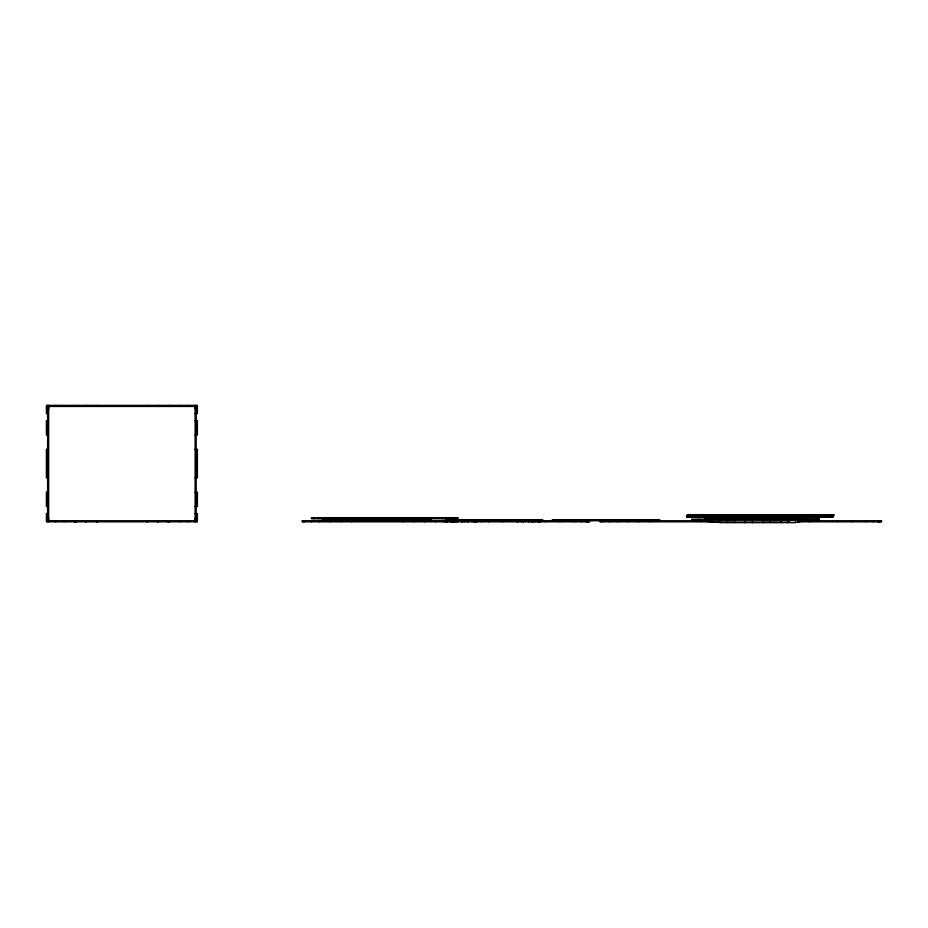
<?xml version="1.0" encoding="UTF-8"?>
<svg xmlns="http://www.w3.org/2000/svg" width="928" height="928" viewBox="0 0 928 928"><rect width="100%" height="100%" fill="white"/><g stroke="black" fill="none" stroke-linecap="round" stroke-linejoin="round"><path stroke-width="1.39" d="M799.043 521.118L801.908 520.724L799.043 521.118L799.043 520.051M795.273 522.499L805.991 520.399L805.991 519.17L691.696 519.17L691.696 520.399L720.267 522.499M816.257 519.17L819.122 518.961M797.686 521.594L819.122 520.028L819.122 518.798L704.828 518.798L704.828 520.028M833.75 514.669L802.117 515.423L687.416 514.669L687.416 515.736L719.049 516.49L802.117 516.49L833.75 515.736L833.75 514.669L687.416 514.669M833.019 515.875L833.019 516.954L801.398 517.418L686.581 516.954L686.581 515.875L833.75 515.736M195.124 407.16L196.191 407.16M47.606 407.52L48.674 407.52M195.124 407.949L196.191 407.949M47.606 408.308L48.674 408.308M47.606 409.016L48.674 409.016M195.124 409.016L196.191 409.016M195.124 413.586L197.397 413.586L197.397 406.441L46.4 406.441L46.4 413.586L47.305 413.586L47.305 406.441M195.124 420.732L197.397 420.732L197.397 435.023L195.124 435.023M195.124 449.303L197.397 449.303L197.397 477.885L195.124 477.885M195.124 492.165L197.397 492.165L197.397 506.456L195.124 506.456M195.124 513.602L197.397 513.602L197.397 520.747L46.4 520.747L46.4 513.602L47.305 513.602L47.305 520.747M686.581 516.942L833.019 516.942M47.606 518.172L48.674 518.172M195.124 518.172L196.191 518.172M195.124 518.891L196.191 518.891M47.606 519.239L48.674 519.239M195.124 519.668L196.191 519.668M719.107 519.866L733.398 519.866M761.969 519.866L776.26 519.866M790.54 519.866L799.112 519.866M811.977 519.866L819.122 519.866M47.606 520.028L48.674 520.028M806.258 520.028L811.977 520.028L811.977 518.798M691.696 520.248L698.83 520.248M705.976 520.248L720.267 520.248M734.558 520.248L763.129 520.248M777.409 520.248L791.7 520.248M798.846 520.248L805.991 520.248M701.533 520.747L302.087 520.747L302.087 521.814L589.605 521.814L589.605 520.747M803.845 520.747L881.6 520.747L881.6 521.814L798.057 521.814M714.572 521.814L600.08 521.814L600.08 520.747M698.83 519.854L703.122 520.167M710.175 521.072L714.2 521.861M880.533 520.747L880.533 521.814M879.454 520.747L879.454 521.814M878.677 520.747L878.677 521.814M877.958 520.747L877.958 521.814M873.387 520.747L873.387 521.814M866.242 520.747L866.242 521.814M851.95 520.747L851.95 521.814M837.671 520.747L837.671 521.814M823.577 514.947L823.577 516.026M822.359 514.936L822.359 516.014M809.088 520.747L809.088 521.814M800.655 519.657L800.655 520.724M800.296 520.051L800.296 521.118M798.846 519.17L798.846 520.399L791.7 520.399L791.7 519.17M795.273 521.559L795.273 522.626L720.267 522.626L720.267 521.559M790.54 522.116L715.534 522.116M788.127 521.559L788.127 522.626M780.982 521.559L780.982 522.626M777.409 519.17L777.409 520.399L763.129 520.399L763.129 519.17M776.26 518.798L776.26 520.028M770.275 521.559L770.275 522.626M763.129 521.559L763.129 522.626M752.411 521.559L752.411 522.626M745.265 521.559L745.265 522.626M734.558 519.17L734.558 520.399L720.267 520.399L720.267 519.17M734.558 521.559L734.558 522.626M733.398 518.798L733.398 520.028M727.413 521.559L727.413 522.626M711.869 520.747L711.869 521.814M705.976 519.17L705.976 520.399L698.83 520.399L698.83 519.17M701.162 520.747L701.162 521.814M698.68 514.936L698.68 516.014M697.462 514.947L697.462 516.026M659.773 520.747L659.773 519.668L552.264 519.668L552.264 520.747M658.706 519.668L658.706 520.747M657.998 519.668L657.998 520.747M657.21 519.668L657.21 520.747M656.131 519.668L656.131 520.747M655.133 519.668L655.133 520.747M651.56 519.668L651.56 520.747M649.728 520.747L649.728 521.814M647.988 519.668L647.988 520.747M644.879 519.668L644.879 520.747M644.415 519.668L644.415 520.747M643.348 519.668L643.348 520.747M642.884 519.668L642.884 520.747M641.318 519.668L641.318 520.747M640.854 519.668L640.854 520.747M639.775 519.668L639.775 520.747M639.311 519.668L639.311 520.747M639.009 520.747L639.009 521.814M636.202 519.668L636.202 520.747M632.629 519.668L632.629 520.747M629.056 519.668L629.056 520.747M628.291 520.747L628.291 521.814M617.584 520.747L617.584 521.814M609.36 520.747L609.36 521.814M602.214 520.747L602.214 521.814M601.147 520.747L601.147 521.814M588.538 520.747L588.538 521.814M587.818 520.747L587.818 521.814M587.03 520.747L587.03 521.814M585.962 520.747L585.962 521.814M582.981 519.668L582.981 520.747M581.392 520.747L581.392 521.814M579.408 519.668L579.408 520.747M575.836 519.668L575.836 520.747M574.246 520.747L574.246 521.814M572.738 519.668L572.738 520.747M572.274 519.668L572.274 520.747M571.196 519.668L571.196 520.747M570.732 519.668L570.732 520.747M569.166 519.668L569.166 520.747M568.702 519.668L568.702 520.747M567.623 519.668L567.623 520.747M567.159 519.668L567.159 520.747M564.05 519.668L564.05 520.747M560.477 519.668L560.477 520.747M559.955 520.747L559.955 521.814M556.916 519.668L556.916 520.747M555.907 519.668L555.907 520.747M554.84 519.668L554.84 520.747M554.051 519.668L554.051 520.747M553.343 519.668L553.343 520.747M545.676 520.747L545.676 521.814M542.671 520.747L542.671 519.668L445.359 519.668L445.359 520.747M541.604 519.668L541.604 520.747M540.525 519.668L540.525 520.747M540.374 519.668L540.479 521.814M540.142 520.747L540.142 521.814M539.4 520.747L539.4 521.814M539.075 520.747L539.075 521.814M538.333 520.747L538.333 521.814M537.996 520.747L537.996 521.814M535.827 520.747L535.827 521.814M533.797 520.747L533.89 521.814M533.333 520.747L533.333 521.814M532.254 520.747L532.254 521.814M531.79 520.747L531.79 521.814M530.99 520.747L530.99 521.814M528.682 520.747L528.682 521.814M528.357 520.747L528.357 521.814M523.856 520.747L523.856 521.814M523.334 520.747L523.334 521.814M521.548 520.747L521.548 521.814M517.975 520.747L517.975 521.814M517.638 520.747L517.638 521.814M517.093 520.747L517.093 521.814M502.814 520.747L502.814 521.814M488.522 520.747L488.522 521.814M481.377 520.747L481.377 521.814M476.806 520.747L476.806 521.814M476.099 520.747L476.099 521.814M475.31 520.747L475.31 521.814M474.243 520.747L474.243 521.814M473.164 520.747L473.164 521.814M467.967 520.747L467.967 521.814M467.631 520.747L467.631 521.814M464.394 520.747L464.394 521.814M462.608 520.747L462.608 521.814M462.202 520.747L462.202 521.814M462.086 520.747L462.086 521.814M457.249 520.747L457.249 521.814M456.924 520.747L456.924 521.814M455.3 517.673L455.3 518.74M454.14 520.747L454.14 521.814M453.676 520.747L453.676 521.814M452.818 520.747L452.818 521.814M452.609 520.747L452.609 521.814M451.75 520.747L451.75 521.814M450.695 517.673L450.695 518.74M450.683 520.747L450.683 521.814M450.103 520.747L450.103 521.814M447.586 517.673L447.586 518.74M447.609 520.747L447.609 521.814M447.122 517.673L447.122 518.74M447.273 520.747L447.273 521.814M446.53 520.747L446.53 521.814M446.206 520.747L446.206 521.814M446.055 517.673L446.055 518.74M445.591 517.673L445.591 518.74M445.463 520.747L445.463 521.814M445.127 520.747L445.127 521.814M443.538 520.747L443.538 521.814M442.482 517.673L442.482 518.74M435.325 520.747L435.325 521.814M431.764 517.673L431.764 518.74M430.754 520.747L430.754 519.668L323.234 519.668L323.234 520.747M429.676 519.668L429.676 520.747M428.968 519.668L428.968 520.747M428.179 519.668L428.179 520.747M427.112 519.668L427.112 520.747M426.103 519.668L426.103 520.747M424.606 520.747L424.606 521.814M422.53 519.668L422.53 520.747M421.045 517.673L421.045 518.74M418.957 519.668L418.957 520.747M415.86 519.668L415.86 520.747M415.396 519.668L415.396 520.747M414.317 519.668L414.317 520.747M413.888 521.814L413.853 519.668M412.287 519.668L412.287 520.747M411.823 519.668L411.823 520.747M410.744 519.668L410.744 520.747M410.338 517.673L410.338 518.74M410.28 519.668L410.28 520.747M407.172 519.668L407.172 520.747M403.599 519.668L403.599 520.747M403.17 520.747L403.17 521.814M400.038 519.668L400.038 520.747M385.619 517.673L385.619 518.74M385.155 517.673L385.155 518.74M384.088 517.673L384.088 518.74M383.624 517.673L383.624 518.74M358.904 517.673L358.904 518.74M353.951 519.668L353.951 520.747M351.735 520.747L351.735 521.814M350.39 519.668L350.39 520.747M348.186 517.673L348.186 518.74M346.817 519.668L346.817 520.747M343.708 519.668L343.708 520.747M343.244 519.668L343.244 520.747M342.165 519.668L342.165 520.747M341.701 519.668L341.701 520.747M341.028 520.747L341.028 521.814M340.135 519.668L340.135 520.747M339.671 519.668L339.671 520.747M338.592 519.668L338.592 520.747M338.128 519.668L338.128 520.747M337.467 517.673L337.467 518.74M335.02 519.668L335.02 520.747M331.458 519.668L331.458 520.747M330.31 520.747L330.31 521.814M327.886 519.668L327.886 520.747M326.876 519.668L326.876 520.747M326.76 517.673L326.76 518.74M325.809 519.668L325.809 520.747M325.02 519.668L325.02 520.747M324.313 519.668L324.313 520.747M323.652 517.673L323.652 518.74M323.188 517.673L323.188 518.74M322.109 517.673L322.109 518.74M321.645 517.673L321.645 518.74M319.592 520.747L319.592 521.814M318.536 517.673L318.536 518.74M314.012 517.673L314.012 518.74M311.379 520.747L311.379 521.814M304.233 520.747L304.233 521.814M303.166 520.747L303.166 521.814M197.27 406.441L197.27 405.374L46.539 405.374L46.539 406.441M197.27 520.747L197.27 521.814L46.539 521.814L46.539 520.747M196.492 406.441L196.492 413.586M196.492 420.732L196.492 435.023M196.492 449.303L196.492 477.885M196.492 492.165L196.492 506.456M196.492 513.602L196.492 520.747M196.191 405.374L196.191 521.814M195.124 405.374L195.124 521.814M187.978 405.374L187.978 406.441M187.978 520.747L187.978 521.814M179.765 405.374L179.765 406.441M179.765 520.747L179.765 521.814M169.406 520.747L169.406 521.814M169.047 405.374L169.047 406.441M169.047 520.747L169.047 521.814M168.328 520.747L168.328 521.814M167.26 520.747L167.26 521.814M158.328 405.374L158.328 406.441M158.328 520.747L158.328 521.814M157.621 520.747L157.621 521.814M147.622 405.374L147.622 406.441M147.622 520.747L147.622 521.814M146.902 520.747L146.902 521.814M97.359 520.747L97.359 521.814M96.895 520.747L96.895 521.814M96.187 405.374L96.187 406.441M96.187 520.747L96.187 521.814M86.176 520.747L86.176 521.814M85.469 405.374L85.469 406.441M85.469 520.747L85.469 521.814M76.537 520.747L76.537 521.814M75.47 520.747L75.47 521.814M74.75 405.374L74.75 406.441M74.75 520.747L74.75 521.814M74.391 520.747L74.391 521.814M64.032 405.374L64.032 406.441M64.032 520.747L64.032 521.814M55.819 405.374L55.819 406.441M55.819 520.747L55.819 521.814M48.674 405.374L48.674 521.814M47.606 405.374L47.606 521.814M693.054 514.808L691.836 514.82L691.836 515.887L693.054 515.875L693.054 514.808M47.305 420.732L46.4 420.732L46.4 435.023L47.305 435.023L47.305 420.732M47.305 449.303L46.4 449.303L46.4 477.885L47.305 477.885L47.305 449.303M47.305 492.165L46.4 492.165L46.4 506.456L47.305 506.456L47.305 492.165M457.84 517.673L311.39 517.673L311.39 518.74L457.84 518.74L457.84 517.673M829.203 514.82L827.985 514.808L827.985 515.875L829.203 515.887L829.203 514.82M455.056 521.814L455.056 520.747L454.94 521.814M452.145 521.814L452.145 520.747L452.04 521.814"/></g></svg>
